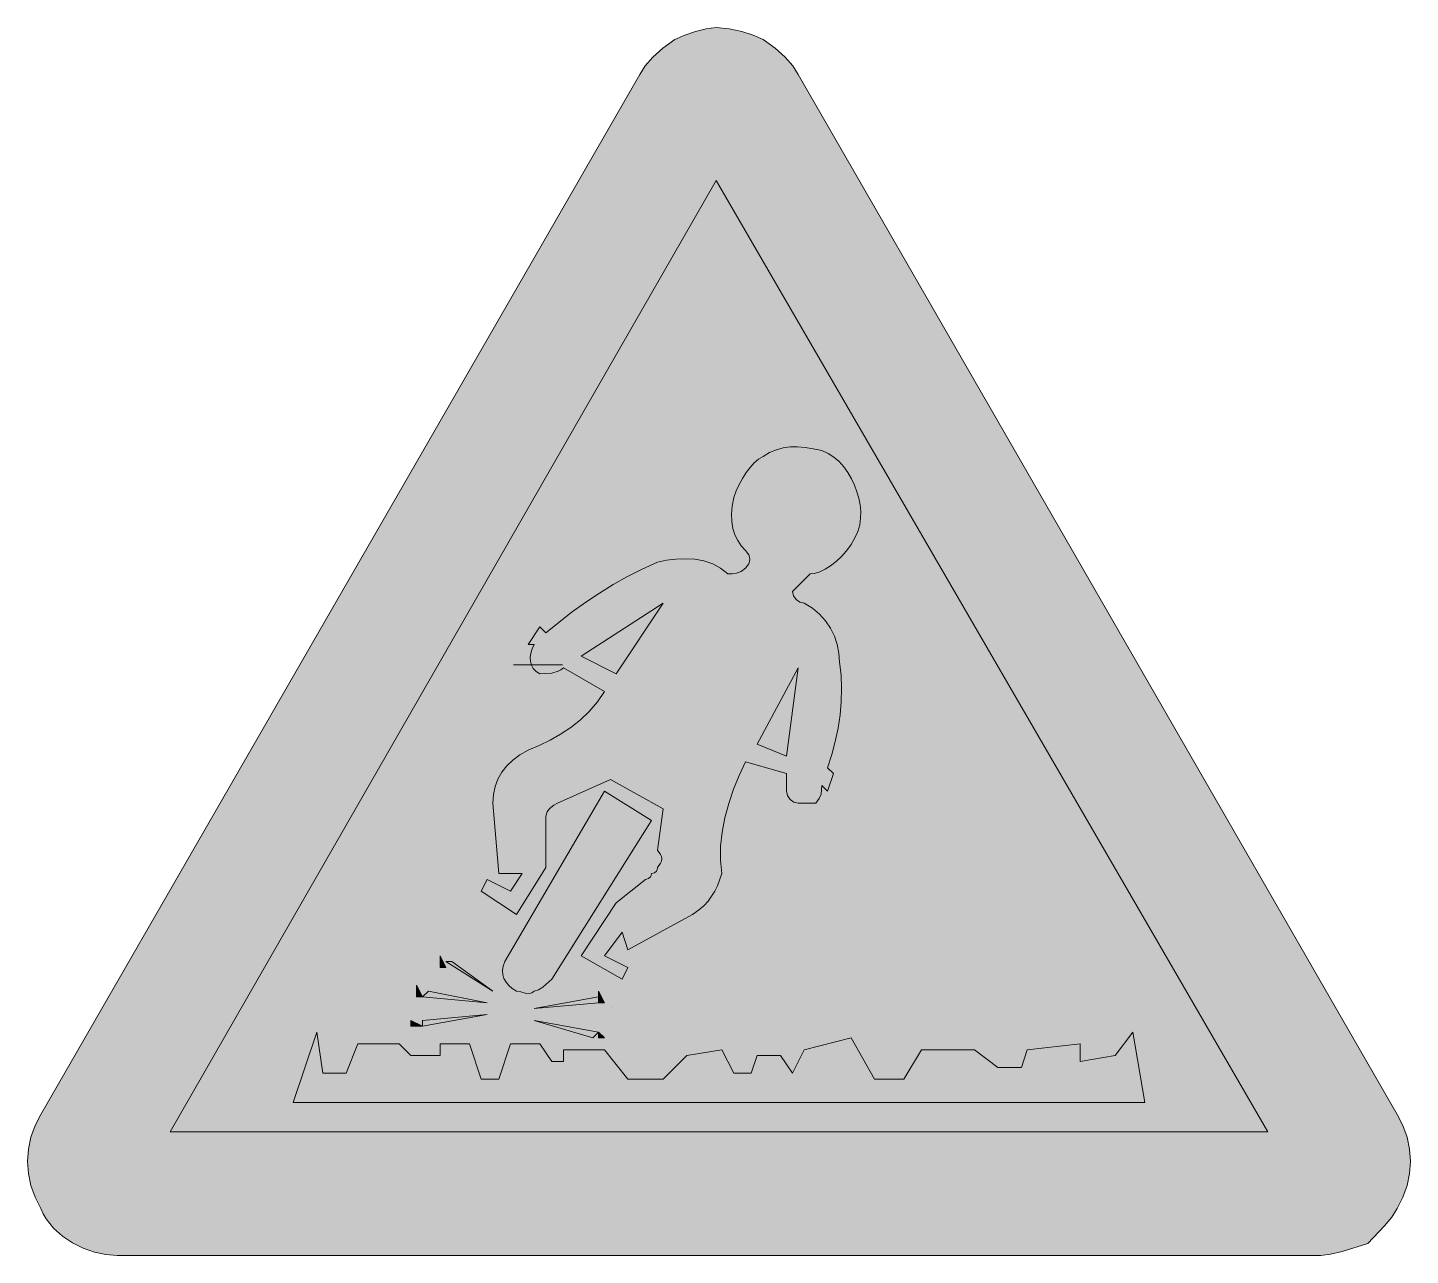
# Model space of a CAD drawing. Header units: metres. Extents: x 143 to 425, y 10 to 261.
import ezdxf

# ---------------------------------------------------------------- set-up
doc = ezdxf.new("R2010")
doc.units = ezdxf.units.M
for name, color, linetype, true_color in [('FILL_BLACK_000000', 7, 'Continuous', 0x000000), ('FILL_RED_FF0000', 7, 'Continuous', 0xff0000), ('FILL_WHITE_FFFFFF', 7, 'Continuous', 0xffffff), ('STROKE_BLACK_000000', 7, 'Continuous', 0x000000)]:
    doc.layers.add(name, color=color, linetype=linetype, true_color=true_color)

msp = doc.modelspace()

# ---------------------------------------------------------------- hatches: boundary and pattern name
at = {"layer": 'FILL_BLACK_000000', "true_color": 0x000000}
h = msp.add_hatch(color=7, dxfattribs=at)
h.dxf.hatch_style = 1
h.paths.add_polyline_path([(286.91, 105.53), (285.93, 102.64), (285.15, 99.72), (284.59, 96.8), (284.29, 93.91), (284.26, 91.07), (284.55, 88.32), (283.61, 85.83), (283.07, 84.71), (282.45, 83.67), (281.71, 82.68), (280.84, 81.74), (279.79, 80.82), (278.55, 79.92), (265.35, 72.72), (264.15, 76.32), (260.55, 71.52), (265.35, 69.12), (264.15, 66.72), (255.75, 71.52), (262.95, 82.32), (268.95, 87.12), (269.55, 87.27), (269.96, 87.63), (270.1, 87.92), (270.15, 88.32), (270.75, 88.47), (271.16, 88.83), (271.3, 89.12), (271.35, 89.52), (272.02, 90.42), (272.19, 90.87), (272.25, 91.32), (272.19, 91.77), (272.02, 92.22), (271.35, 93.12), (272.55, 101.52), (261.75, 107.52), (250.95, 102.72), (250.16, 102.27), (249.56, 101.82), (249.14, 101.37), (248.85, 100.92), (248.59, 100.02), (248.55, 99.12), (248.55, 89.52), (242.55, 79.92), (235.35, 84.72), (236.55, 87.12), (241.35, 84.72), (243.75, 88.32), (238.95, 88.32), (237.75, 102.72), (237.86, 104.46), (238.2, 106.09), (238.76, 107.61), (239.55, 109.02), (240.56, 110.31), (241.8, 111.49), (243.26, 112.56), (244.95, 113.52), (247.2, 114.48), (249.41, 115.56), (251.57, 116.79), (253.65, 118.17), (255.61, 119.72), (257.44, 121.45), (259.09, 123.38), (260.55, 125.52), (252.15, 130.32), (251.65, 129.92), (251.06, 129.63), (249.75, 129.27), (247.35, 129.12), (246.56, 129.62), (245.98, 130.23), (245.6, 130.91), (245.4, 131.67), (245.37, 132.48), (245.49, 133.34), (245.76, 134.22), (246.15, 135.12), (244.95, 135.12), (247.35, 138.72), (248.55, 137.52), (253.97, 141.79), (256.71, 143.76), (259.5, 145.62), (262.34, 147.36), (265.26, 148.99), (268.25, 150.51), (271.35, 151.92), (273.2, 152.31), (275.12, 152.56), (277.07, 152.64), (279, 152.52), (280.88, 152.18), (282.66, 151.58), (284.29, 150.71), (285.75, 149.52), (286.65, 149.54), (287.55, 149.67), (288.45, 150.03), (289.35, 150.72), (290.03, 151.62), (290.19, 152.07), (290.25, 152.52), (290.19, 152.97), (290.03, 153.42), (289.35, 154.32), (288.51, 155.28), (287.79, 156.34), (287.22, 157.53), (286.8, 158.82), (286.55, 160.23), (286.48, 161.74), (286.61, 163.38), (286.95, 165.12), (287.45, 166.47), (288.06, 167.78), (288.74, 169.04), (289.5, 170.22), (290.31, 171.28), (291.17, 172.21), (292.05, 172.96), (292.95, 173.52), (294.3, 174.31), (295.67, 174.89), (297.06, 175.27), (298.5, 175.47), (299.99, 175.5), (301.56, 175.38), (303.2, 175.11), (304.95, 174.72), (306.24, 174.16), (307.42, 173.41), (308.49, 172.48), (309.45, 171.42), (310.29, 170.24), (311.02, 168.98), (311.64, 167.67), (312.15, 166.32), (312.54, 164.97), (312.81, 163.62), (312.93, 162.27), (312.9, 160.92), (312.7, 159.57), (312.32, 158.22), (311.74, 156.87), (310.95, 155.52), (310, 154.23), (308.96, 153.06), (307.87, 152.04), (306.75, 151.17), (305.63, 150.47), (304.54, 149.95), (303.5, 149.63), (302.55, 149.52), (298.95, 145.92), (299.16, 145.04), (299.7, 144.27), (300.47, 143.73), (301.35, 143.52), (303.04, 142.51), (304.5, 141.31), (305.74, 139.93), (306.75, 138.42), (307.54, 136.79), (308.1, 135.08), (308.44, 133.32), (308.55, 131.52), (308.89, 128.82), (309.02, 126.12), (308.95, 123.42), (308.7, 120.72), (308.28, 118.02), (307.71, 115.32), (306.99, 112.62), (306.15, 109.92), (307.35, 108.72), (306.15, 105.12), (304.95, 106.32), (304.93, 105.42), (304.8, 104.52), (304.44, 103.62), (303.75, 102.72), (300.15, 102.72), (299.27, 102.93), (298.5, 103.47), (297.96, 104.24), (297.75, 105.12), (297.75, 108.72), (289.35, 111.12), (288.06, 108.37), (286.91, 105.53)])
h.paths.add_polyline_path([(300.15, 130.32), (291.75, 114.72), (297.75, 112.32), (300.15, 130.32)], flags=16)
h.paths.add_polyline_path([(272.55, 143.52), (255.75, 132.72), (262.95, 129.12), (272.55, 143.52)], flags=16)
h = msp.add_hatch(color=7, dxfattribs=at)
h.dxf.hatch_style = 1
h.paths.add_polyline_path([(260.55, 105.12), (270.15, 99.12), (249.75, 66.72), (247.95, 65.07), (247.05, 64.53), (246.15, 64.32), (245.7, 63.98), (245.25, 63.81), (244.35, 63.87), (243.45, 64.15), (242.55, 64.32), (241.71, 64.82), (240.99, 65.43), (240.42, 66.11), (240, 66.87), (239.75, 67.68), (239.68, 68.54), (239.81, 69.42), (240.15, 70.32), (260.55, 105.12)])
h = msp.add_hatch(color=7, dxfattribs=at)
h.dxf.hatch_style = 1
h.paths.add_polyline_path([(226.95, 71.52), (228.15, 69.12), (226.95, 69.12), (226.95, 71.52)])
h = msp.add_hatch(color=7, dxfattribs=at)
h.dxf.hatch_style = 1
h.paths.add_polyline_path([(228.15, 70.32), (229.35, 70.32), (237.75, 64.32), (228.15, 70.32)])
h = msp.add_hatch(color=7, dxfattribs=at)
h.dxf.hatch_style = 1
h.paths.add_polyline_path([(222.15, 65.52), (223.35, 63.12), (222.15, 63.12), (222.15, 65.52)])
h = msp.add_hatch(color=7, dxfattribs=at)
h.dxf.hatch_style = 1
h.paths.add_polyline_path([(223.35, 63.12), (224.55, 64.32), (236.55, 61.92), (223.35, 63.12)])
h = msp.add_hatch(color=7, dxfattribs=at)
h.dxf.hatch_style = 1
h.paths.add_polyline_path([(259.35, 63.12), (259.35, 61.92), (246.15, 60.72), (259.35, 63.12)])
h = msp.add_hatch(color=7, dxfattribs=at)
h.dxf.hatch_style = 1
h.paths.add_polyline_path([(259.35, 64.32), (260.55, 61.92), (259.35, 61.92), (259.35, 64.32)])
h = msp.add_hatch(color=7, dxfattribs=at)
h.dxf.hatch_style = 1
h.paths.add_polyline_path([(223.35, 57.12), (223.35, 58.32), (236.55, 59.52), (223.35, 57.12)])
h = msp.add_hatch(color=7, dxfattribs=at)
h.dxf.hatch_style = 1
h.paths.add_polyline_path([(220.95, 58.32), (223.35, 57.12), (220.95, 57.12), (220.95, 58.32)])
h = msp.add_hatch(color=7, dxfattribs=at)
h.dxf.hatch_style = 1
h.paths.add_polyline_path([(259.35, 55.92), (258.15, 54.72), (246.15, 58.32), (259.35, 55.92)])
h = msp.add_hatch(color=7, dxfattribs=at)
h.dxf.hatch_style = 1
h.paths.add_polyline_path([(196.95, 41.52), (201.75, 55.92), (202.95, 47.52), (207.75, 47.52), (210.15, 53.52), (218.55, 53.52), (220.95, 51.12), (226.95, 51.12), (226.95, 53.52), (232.95, 53.52), (235.35, 46.32), (238.95, 46.32), (241.35, 53.52), (247.35, 53.52), (249.75, 49.92), (252.15, 49.92), (252.15, 52.32), (260.55, 52.32), (265.35, 46.32), (272.55, 46.32), (277.35, 51.12), (284.55, 52.32), (286.95, 47.52), (290.55, 47.52), (291.75, 51.12), (296.55, 51.12), (298.95, 47.52), (301.35, 52.32), (310.95, 54.72), (315.75, 46.32), (321.75, 46.32), (325.35, 52.32), (336.15, 52.32), (340.95, 48.72), (345.75, 48.72), (346.95, 52.32), (357.75, 53.52), (357.75, 49.92), (364.95, 51.12), (368.55, 55.92), (370.95, 41.52), (196.95, 41.52)])
h = msp.add_hatch(color=7, dxfattribs=at)
h.dxf.hatch_style = 1
h.paths.add_polyline_path([(259.35, 55.92), (260.55, 54.72), (259.35, 54.72), (259.35, 55.92)])
at = {"layer": 'FILL_RED_FF0000', "true_color": 0xff0000}
h = msp.add_hatch(color=7, dxfattribs=at)
h.dxf.hatch_style = 1
h.paths.add_polyline_path([(267.75, 251.52), (268.87, 253.32), (270.45, 255.12), (272.47, 256.92), (274.95, 258.72), (276.94, 259.6), (279.15, 260.37), (281.36, 260.91), (283.35, 261.12), (286.03, 260.91), (288.6, 260.37), (290.94, 259.6), (292.95, 258.72), (295.42, 256.92), (297.45, 255.12), (299.02, 253.32), (300.15, 251.52), (422.55, 39.12), (423.73, 36.82), (424.57, 34.43), (425.08, 31.99), (425.25, 29.52), (425.08, 27.05), (424.57, 24.61), (423.73, 22.22), (422.55, 19.92), (421.44, 18.12), (420, 16.32), (416.55, 12.72), (411.3, 11.07), (408.96, 10.53), (406.95, 10.32), (160.95, 10.32), (158.66, 10.49), (156.32, 10.98), (154.01, 11.78), (151.8, 12.87), (149.76, 14.25), (147.96, 15.89), (147.17, 16.81), (146.46, 17.78), (145.85, 18.82), (145.35, 19.92), (144.17, 22.22), (143.32, 24.61), (142.82, 27.05), (142.65, 29.52), (142.82, 31.99), (143.32, 34.43), (144.17, 36.82), (145.35, 39.12), (267.75, 251.52)])
at = {"layer": 'FILL_WHITE_FFFFFF', "true_color": 0xffffff}
h = msp.add_hatch(color=7, dxfattribs=at)
h.dxf.hatch_style = 1
h.paths.add_polyline_path([(171.75, 35.52), (283.35, 229.92), (396.15, 35.52), (171.75, 35.52)])

# ---------------------------------------------------------------- linework, layer by layer
at = {"layer": 'FILL_BLACK_000000', "lineweight": 0, "true_color": 0x000000}
for points in [[(286.91, 105.53), (285.93, 102.64), (285.15, 99.72), (284.59, 96.8), (284.29, 93.91), (284.26, 91.07), (284.55, 88.32), (283.61, 85.83), (283.07, 84.71), (282.45, 83.67), (281.71, 82.68), (280.84, 81.74), (279.79, 80.82), (278.55, 79.92), (265.35, 72.72), (264.15, 76.32), (260.55, 71.52), (265.35, 69.12), (264.15, 66.72), (255.75, 71.52), (262.95, 82.32), (268.95, 87.12), (269.55, 87.27), (269.96, 87.63), (270.1, 87.92), (270.15, 88.32), (270.75, 88.47), (271.16, 88.83), (271.3, 89.12), (271.35, 89.52), (272.02, 90.42), (272.19, 90.87), (272.25, 91.32), (272.19, 91.77), (272.02, 92.22), (271.35, 93.12), (272.55, 101.52), (261.75, 107.52), (250.95, 102.72), (250.16, 102.27), (249.56, 101.82), (249.14, 101.37), (248.85, 100.92), (248.59, 100.02), (248.55, 99.12), (248.55, 89.52), (242.55, 79.92), (235.35, 84.72), (236.55, 87.12), (241.35, 84.72), (243.75, 88.32), (238.95, 88.32), (237.75, 102.72), (237.86, 104.46), (238.2, 106.09), (238.76, 107.61), (239.55, 109.02), (240.56, 110.31), (241.8, 111.49), (243.26, 112.56), (244.95, 113.52), (247.2, 114.48), (249.41, 115.56), (251.57, 116.79), (253.65, 118.17), (255.61, 119.72), (257.44, 121.45), (259.09, 123.38), (260.55, 125.52), (252.15, 130.32), (251.65, 129.92), (251.06, 129.63), (249.75, 129.27), (247.35, 129.12), (246.56, 129.62), (245.98, 130.23), (245.6, 130.91), (245.4, 131.67), (245.37, 132.48), (245.49, 133.34), (245.76, 134.22), (246.15, 135.12), (244.95, 135.12), (247.35, 138.72), (248.55, 137.52), (253.97, 141.79), (256.71, 143.76), (259.5, 145.62), (262.34, 147.36), (265.26, 148.99), (268.25, 150.51), (271.35, 151.92), (273.2, 152.31), (275.12, 152.56), (277.07, 152.64), (279, 152.52), (280.88, 152.18), (282.66, 151.58), (284.29, 150.71), (285.75, 149.52), (286.65, 149.54), (287.55, 149.67), (288.45, 150.03), (289.35, 150.72), (290.03, 151.62), (290.19, 152.07), (290.25, 152.52), (290.19, 152.97), (290.03, 153.42), (289.35, 154.32), (288.51, 155.28), (287.79, 156.34), (287.22, 157.53), (286.8, 158.82), (286.55, 160.23), (286.48, 161.74), (286.61, 163.38), (286.95, 165.12), (287.45, 166.47), (288.06, 167.78), (288.74, 169.04), (289.5, 170.22), (290.31, 171.28), (291.17, 172.21), (292.05, 172.96), (292.95, 173.52), (294.3, 174.31), (295.67, 174.89), (297.06, 175.27), (298.5, 175.47), (299.99, 175.5), (301.56, 175.38), (303.2, 175.11), (304.95, 174.72), (306.24, 174.16), (307.42, 173.41), (308.49, 172.48), (309.45, 171.42), (310.29, 170.24), (311.02, 168.98), (311.64, 167.67), (312.15, 166.32), (312.54, 164.97), (312.81, 163.62), (312.93, 162.27), (312.9, 160.92), (312.7, 159.57), (312.32, 158.22), (311.74, 156.87), (310.95, 155.52), (310, 154.23), (308.96, 153.06), (307.87, 152.04), (306.75, 151.17), (305.63, 150.47), (304.54, 149.95), (303.5, 149.63), (302.55, 149.52), (298.95, 145.92), (299.16, 145.04), (299.7, 144.27), (300.47, 143.73), (301.35, 143.52), (303.04, 142.51), (304.5, 141.31), (305.74, 139.93), (306.75, 138.42), (307.54, 136.79), (308.1, 135.08), (308.44, 133.32), (308.55, 131.52), (308.89, 128.82), (309.02, 126.12), (308.95, 123.42), (308.7, 120.72), (308.28, 118.02), (307.71, 115.32), (306.99, 112.62), (306.15, 109.92), (307.35, 108.72), (306.15, 105.12), (304.95, 106.32), (304.93, 105.42), (304.8, 104.52), (304.44, 103.62), (303.75, 102.72), (300.15, 102.72), (299.27, 102.93), (298.5, 103.47), (297.96, 104.24), (297.75, 105.12), (297.75, 108.72), (289.35, 111.12), (288.06, 108.37)], [(272.55, 143.52), (255.75, 132.72), (262.95, 129.12)], [(300.15, 130.32), (291.75, 114.72), (297.75, 112.32)], [(260.55, 105.12), (270.15, 99.12), (249.75, 66.72), (247.95, 65.07), (247.05, 64.53), (246.15, 64.32), (245.7, 63.98), (245.25, 63.81), (244.35, 63.87), (243.45, 64.15), (242.55, 64.32), (241.71, 64.82), (240.99, 65.43), (240.42, 66.11), (240, 66.87), (239.75, 67.68), (239.68, 68.54), (239.81, 69.42), (240.15, 70.32)], [(226.95, 71.52), (228.15, 69.12), (226.95, 69.12)], [(228.15, 70.32), (229.35, 70.32), (237.75, 64.32)], [(222.15, 65.52), (223.35, 63.12), (222.15, 63.12)], [(223.35, 63.12), (224.55, 64.32), (236.55, 61.92)], [(259.35, 63.12), (259.35, 61.92), (246.15, 60.72)], [(259.35, 64.32), (260.55, 61.92), (259.35, 61.92)], [(223.35, 57.12), (223.35, 58.32), (236.55, 59.52)], [(220.95, 58.32), (223.35, 57.12), (220.95, 57.12)], [(259.35, 55.92), (258.15, 54.72), (246.15, 58.32)], [(196.95, 41.52), (201.75, 55.92), (202.95, 47.52), (207.75, 47.52), (210.15, 53.52), (218.55, 53.52), (220.95, 51.12), (226.95, 51.12), (226.95, 53.52), (232.95, 53.52), (235.35, 46.32), (238.95, 46.32), (241.35, 53.52), (247.35, 53.52), (249.75, 49.92), (252.15, 49.92), (252.15, 52.32), (260.55, 52.32), (265.35, 46.32), (272.55, 46.32), (277.35, 51.12), (284.55, 52.32), (286.95, 47.52), (290.55, 47.52), (291.75, 51.12), (296.55, 51.12), (298.95, 47.52), (301.35, 52.32), (310.95, 54.72), (315.75, 46.32), (321.75, 46.32), (325.35, 52.32), (336.15, 52.32), (340.95, 48.72), (345.75, 48.72), (346.95, 52.32), (357.75, 53.52), (357.75, 49.92), (364.95, 51.12), (368.55, 55.92), (370.95, 41.52)], [(259.35, 55.92), (260.55, 54.72), (259.35, 54.72)]]:
    msp.add_lwpolyline(points, close=True, dxfattribs=at)
at = {"layer": 'FILL_RED_FF0000', "lineweight": 0, "true_color": 0xff0000}
msp.add_lwpolyline([(267.75, 251.52), (268.87, 253.32), (270.45, 255.12), (272.47, 256.92), (274.95, 258.72), (276.94, 259.6), (279.15, 260.37), (281.36, 260.91), (283.35, 261.12), (286.03, 260.91), (288.6, 260.37), (290.94, 259.6), (292.95, 258.72), (295.42, 256.92), (297.45, 255.12), (299.02, 253.32), (300.15, 251.52), (422.55, 39.12), (423.73, 36.82), (424.57, 34.43), (425.08, 31.99), (425.25, 29.52), (425.08, 27.05), (424.57, 24.61), (423.73, 22.22), (422.55, 19.92), (421.44, 18.12), (420, 16.32), (416.55, 12.72), (411.3, 11.07), (408.96, 10.53), (406.95, 10.32), (160.95, 10.32), (158.66, 10.49), (156.32, 10.98), (154.01, 11.78), (151.8, 12.87), (149.76, 14.25), (147.96, 15.89), (147.17, 16.81), (146.46, 17.78), (145.85, 18.82), (145.35, 19.92), (144.17, 22.22), (143.32, 24.61), (142.82, 27.05), (142.65, 29.52), (142.82, 31.99), (143.32, 34.43), (144.17, 36.82), (145.35, 39.12)], close=True, dxfattribs=at)
at = {"layer": 'FILL_WHITE_FFFFFF', "lineweight": 0, "true_color": 0xff0000}
msp.add_lwpolyline([(171.75, 35.52), (283.35, 229.92), (396.15, 35.52)], close=True, dxfattribs=at)
at = {"layer": 'STROKE_BLACK_000000', "lineweight": 0, "true_color": 0x000000}
for points in [[(241.95, 130.96), (251.95, 130.96)], [(261.95, 60.96), (261.95, 60.96)], [(196.95, 41.52), (370.95, 41.52)]]:
    msp.add_lwpolyline(points, dxfattribs=at)

doc.saveas('drawing.dxf')
